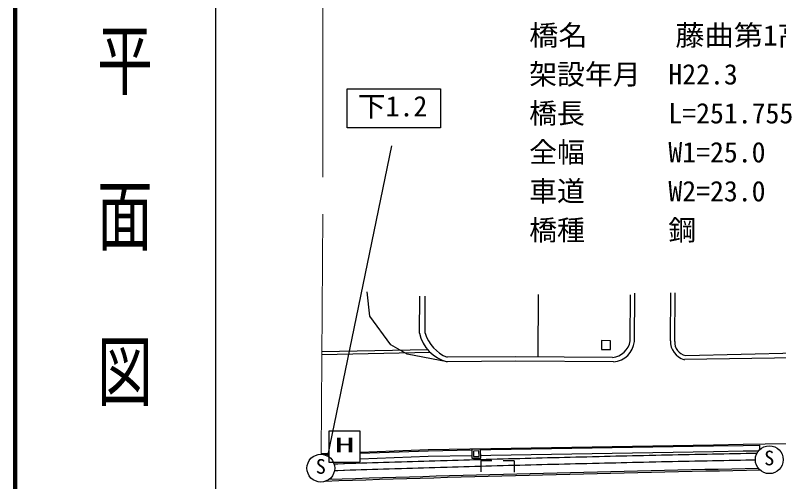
# Model space of a CAD drawing. Units: millimetres, scale not verified. Extents: x 40000 to 680000, y 20000 to 380000.
# Drawn here: x 40000 to 108576, y 299974 to 341886 of the extents above; entities that cross this region are included whole.
import ezdxf
from ezdxf.enums import TextEntityAlignment as Align

# ---------------------------------------------------------------- set-up
doc = ezdxf.new("R2010")
doc.units = ezdxf.units.MM
doc.header["$LTSCALE"] = 1000
for name, color, linetype, lineweight in [('M-BGD', 7, 'Continuous', 25), ('M-BMK-OTRS', 5, 'Continuous', 25), ('M-STR-HTXT', 7, 'Continuous', 13), ('M-STR-STR1', 1, 'Continuous', 25), ('M-STR-STRC', 7, 'Continuous', 25), ('M-TTL', 7, 'Continuous', 140), ('M-TTL-BAND', 7, 'Continuous', 25)]:
    doc.layers.add(name, color=color, linetype=linetype, lineweight=lineweight)
doc.styles.add('@ＭＳ ゴシック', font='')
doc.styles.add('ＭＳ ゴシック', font='')
doc.styles.get('@ＭＳ ゴシック').set_extended_font_data('@MS Gothic')
doc.styles.get('ＭＳ ゴシック').set_extended_font_data('MS Gothic')

msp = doc.modelspace()

# ---------------------------------------------------------------- linework, layer by layer
at = {"layer": 'M-BGD'}
for p, q in [((71842, 314846), (71599, 317024)), ((95610, 312582), (95639, 316909)), ((98849, 312648), (98879, 316956)), ((99234, 312569), (99264, 316961)), ((76307, 313323), (76330, 316634)), ((76808, 313320), (76831, 316641)), ((86962, 316786), (86924, 311191)), ((95224, 312638), (95253, 316764)), ((73749, 312282), (71842, 314846)), ((75212, 311430), (73749, 312282)), ((92647, 312652), (92642, 311848)), ((93478, 312647), (92647, 312652)), ((93473, 311842), (93478, 312647)), ((77278, 311588), (67532, 311390)), ((77045, 311833), (67534, 311641)), ((78792, 310756), (75212, 311430)), ((92642, 311848), (93473, 311842)), ((100190, 311328), (115116, 311689)), ((84972, 311204), (78789, 311156)), ((84969, 310804), (78792, 310756)), ((93746, 310744), (84969, 310804)), ((93633, 311145), (84972, 311204)), ((114920, 311189), (100100, 310944)), ((82720, 302859), (102722, 303197)), ((102722, 303197), (105378, 303242)), ((105378, 303242), (106850, 303266)), ((106850, 303266), (106857, 302850)), ((67659, 302424), (68178, 302443)), ((70978, 302544), (77079, 302765)), ((77079, 302765), (80997, 302830)), ((81797, 302893), (80997, 302880)), ((80997, 302880), (81010, 302080)), ((81649, 302741), (81149, 302733)), ((81149, 302733), (81157, 302233)), ((81657, 302241), (81649, 302741)), ((81810, 302094), (81797, 302893)), ((81797, 302843), (82720, 302859)), ((82728, 302359), (102730, 302697)), ((102730, 302697), (105387, 302742)), ((105387, 302742), (106776, 302765)), ((70978, 302044), (77092, 302265)), ((77092, 302265), (81006, 302330)), ((81010, 302080), (81810, 302094)), ((81157, 302233), (81657, 302241)), ((81205, 301963), (81206, 302084)), ((81605, 301975), (81606, 302090)), ((81806, 302344), (82728, 302359)), ((81813, 301862), (81806, 300862)), ((82813, 301855), (81813, 301862)), ((84813, 301839), (83813, 301847)), ((84813, 301839), (84806, 300839)), ((95935, 301732), (96435, 301743)), ((96435, 301743), (96935, 301755)), ((96935, 301755), (97037, 301757)), ((97037, 301757), (97536, 301768)), ((97536, 301768), (98036, 301778)), ((98036, 301778), (98537, 301789)), ((98537, 301789), (99036, 301800)), ((99036, 301800), (99536, 301811)), ((99536, 301811), (100036, 301821)), ((100036, 301821), (100536, 301831)), ((100536, 301831), (101036, 301842)), ((101036, 301842), (101535, 301852)), ((101535, 301852), (101637, 301854)), ((101637, 301854), (102138, 301864)), ((102138, 301864), (102637, 301875)), ((102637, 301875), (103137, 301884)), ((103137, 301884), (103637, 301894)), ((103637, 301894), (104136, 301903)), ((104136, 301903), (104637, 301914)), ((104637, 301914), (105137, 301923)), ((105137, 301923), (105636, 301932)), ((105636, 301932), (106136, 301941)), ((106136, 301941), (106239, 301944)), ((106239, 301944), (106475, 301948)), ((70581, 301048), (71081, 301063)), ((71081, 301063), (71581, 301080)), ((71581, 301080), (72080, 301095)), ((72080, 301095), (72581, 301110)), ((72581, 301110), (73080, 301126)), ((73080, 301126), (73580, 301142)), ((73580, 301142), (74080, 301157)), ((74080, 301157), (74183, 301160)), ((74183, 301160), (74682, 301174)), ((74682, 301174), (75183, 301190)), ((75183, 301190), (75682, 301205)), ((75682, 301205), (76182, 301219)), ((76182, 301219), (76682, 301234)), ((76682, 301234), (77182, 301248)), ((77182, 301248), (77681, 301264)), ((77681, 301264), (78181, 301278)), ((78181, 301278), (78681, 301292)), ((78681, 301292), (78784, 301295)), ((78784, 301295), (79283, 301310)), ((79283, 301310), (79784, 301324)), ((79784, 301324), (80283, 301337)), ((80283, 301337), (80783, 301351)), ((80783, 301351), (81283, 301366)), ((81283, 301366), (81783, 301379)), ((81783, 301379), (82282, 301393)), ((82282, 301393), (82783, 301406)), ((82783, 301406), (83282, 301420)), ((83282, 301420), (83311, 301421)), ((83311, 301421), (83810, 301434)), ((83810, 301434), (84311, 301448)), ((84311, 301448), (84810, 301461)), ((84810, 301461), (85310, 301474)), ((85310, 301474), (85809, 301487)), ((85809, 301487), (86310, 301500)), ((86310, 301500), (86809, 301513)), ((86809, 301513), (87309, 301526)), ((87309, 301526), (87809, 301538)), ((87809, 301538), (87835, 301539)), ((87835, 301539), (88335, 301552)), ((88335, 301552), (88834, 301564)), ((88834, 301564), (89335, 301577)), ((89335, 301577), (89835, 301589)), ((89835, 301589), (90334, 301601)), ((90334, 301601), (90834, 301613)), ((90834, 301613), (91334, 301626)), ((91334, 301626), (91834, 301638)), ((91834, 301638), (92333, 301649)), ((92333, 301649), (92436, 301652)), ((92436, 301652), (92936, 301664)), ((92936, 301664), (93436, 301675)), ((93436, 301675), (93935, 301687)), ((93935, 301687), (94435, 301698)), ((94435, 301698), (94935, 301710)), ((94935, 301710), (95435, 301721)), ((95435, 301721), (95935, 301732)), ((68680, 300987), (68978, 300997)), ((68978, 300997), (69479, 301013)), ((69479, 301013), (69582, 301017)), ((69582, 301017), (70082, 301032)), ((70082, 301032), (70581, 301048))]:
    msp.add_line(p, q, dxfattribs=at)
for centre, radius, start, end in [((79602, 314026), 3369, 192.03544, 256.09324), ((80060, 314309), 3399, 196.91354, 248.04834), ((93501, 312881), 1741, 274.36644, 351.98934), ((93571, 312785), 2049, 274.91354, 354.30644), ((100577, 312597), 1729, 178.28084, 253.889), ((100420, 312494), 1188, 176.38694, 258.83064)]:
    msp.add_arc(centre, radius, start, end, dxfattribs=at)
at = {"layer": 'M-BMK-OTRS'}
for p, q in [((82718, 302959), (102720, 303297)), ((102720, 303297), (105376, 303342)), ((105376, 303342), (107348, 303375)), ((107348, 303375), (112698, 303464)), ((67466, 302518), (68178, 302543)), ((70978, 302645), (77076, 302865)), ((77076, 302865), (82718, 302959))]:
    msp.add_line(p, q, dxfattribs=at)
at = {"layer": 'M-STR-HTXT'}
for p, q in [((67627, 327340), (67627, 347295)), ((67465, 302443), (67627, 324026))]:
    msp.add_line(p, q, dxfattribs=at)
at = {"layer": 'M-STR-STR1'}
msp.add_lwpolyline([(68633, 301586), (68983, 301597), (69483, 301613), (69586, 301617), (70087, 301633), (70586, 301648), (71085, 301664), (71586, 301680), (72085, 301696), (72585, 301711), (73085, 301726), (73584, 301742), (74084, 301757), (74187, 301760), (74687, 301775), (75187, 301791), (75686, 301805), (76187, 301820), (76686, 301834), (77186, 301850), (77686, 301864), (78186, 301878), (78685, 301892), (78789, 301895), (79288, 301910), (79788, 301924), (80287, 301938), (80788, 301951), (81287, 301966), (81787, 301980), (82287, 301993), (82787, 302007), (83286, 302021), (83315, 302021), (83815, 302034), (84315, 302048), (84814, 302061), (85315, 302074), (85814, 302087), (86314, 302101), (86814, 302113), (87314, 302126), (87813, 302138), (87839, 302140), (88339, 302152), (88840, 302164), (89339, 302177), (89839, 302189), (90339, 302201), (90839, 302213), (91338, 302226), (91838, 302238), (92338, 302250), (92441, 302252), (92940, 302264), (93440, 302276), (93940, 302287), (94440, 302298), (94940, 302311), (95440, 302322), (95940, 302333), (96439, 302343), (96939, 302355), (97041, 302357), (97541, 302368), (98041, 302379), (98541, 302389), (99040, 302401), (99541, 302411), (100041, 302421), (100540, 302431), (101040, 302442), (101540, 302452), (101642, 302454), (102142, 302464), (102641, 302475), (103142, 302484), (103642, 302494), (104141, 302504), (104641, 302514), (105142, 302523), (105641, 302532), (106141, 302542), (106243, 302544), (106628, 302551)], dxfattribs=at)
at = {"layer": 'M-STR-STRC'}
for p, q in [((69801, 335284), (78201, 335284)), ((69801, 331784), (69801, 335284)), ((78201, 335284), (78201, 331784)), ((78201, 331784), (69801, 331784)), ((73782, 330149), (68060, 302263))]:
    msp.add_line(p, q, dxfattribs=at)
msp.add_lwpolyline([(68178, 301725), (70978, 301725), (70978, 304525), (68178, 304525)], close=True, dxfattribs=at)
for centre in [(107725, 301951), (67447, 301193)]:
    msp.add_circle(centre, 1250, dxfattribs=at)
for radius, start, end in [(2751895, 91.06363, 91.86764), (2751745, 91.06069, 91.87445)]:
    msp.add_arc((157846, -2450268), radius, start, end, dxfattribs=at)
at = {"layer": 'M-TTL', "color": 2}
msp.add_line((40000, 380000), (40000, 20000), dxfattribs=at)
at = {"layer": 'M-TTL-BAND'}
msp.add_line((58000, 370000), (58000, 20000), dxfattribs=at)

# ---------------------------------------------------------------- texts
at = {"layer": 'M-STR-HTXT', "style": 'ＭＳ ゴシック', "width": 1.05}
msp.add_text('橋名\u3000\u3000\u3000藤曲第1高架橋', height=1833, dxfattribs=at).set_placement((86161, 340084), align=Align.MIDDLE_LEFT)
at = {"layer": 'M-STR-HTXT', "style": 'ＭＳ ゴシック'}
for s, p in [('架設年月\u3000H22.3', (86161, 336584)), ('橋長\u3000\u3000\u3000L=251.755', (86161, 333084)), ('全幅\u3000\u3000\u3000W1=25.0', (86161, 329584)), ('車道\u3000\u3000\u3000W2=23.0', (86161, 326084)), ('橋種\u3000\u3000\u3000鋼', (86161, 322584))]:
    msp.add_text(s, height=1833, dxfattribs=at).set_placement(p, align=Align.MIDDLE_LEFT)
at = {"layer": 'M-STR-STRC', "style": 'ＭＳ ゴシック'}
for s, height, p in [('下1.2', 1833, (73888, 332247)), ('S', 1320, (107725, 301051)), ('S', 1320, (67447, 300293))]:
    msp.add_text(s, height=height, dxfattribs=at).set_placement(p, align=Align.BOTTOM_CENTER)
at = {"layer": 'M-STR-STRC', "style": 'ＭＳ ゴシック', "width": 2}
msp.add_text('H', height=1320, dxfattribs=at).set_placement((69578, 302225), align=Align.BOTTOM_CENTER)
at = {"layer": 'M-TTL-BAND', "style": '@ＭＳ ゴシック', "width": 1.4}
msp.add_text('平  面  図', height=3666, rotation=270, dxfattribs=at).set_placement((49777, 306475), align=Align.MIDDLE_RIGHT)

doc.saveas('drawing.dxf')
